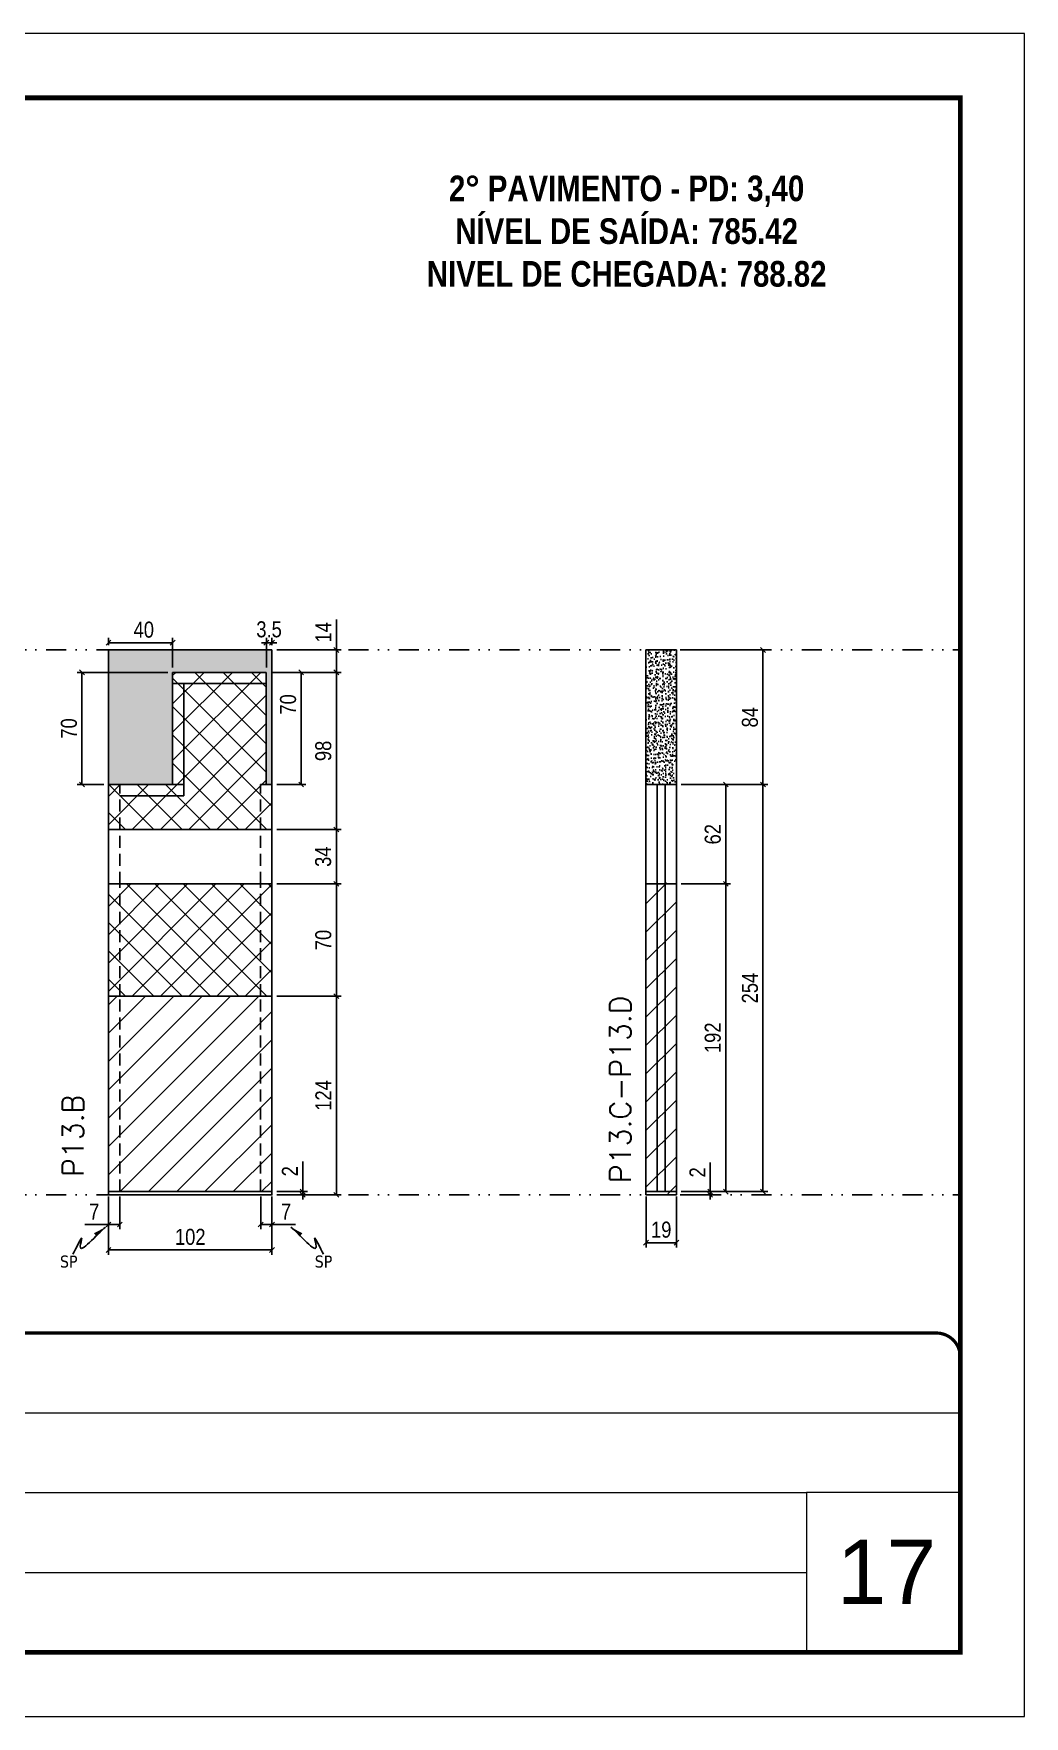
# Model space of a CAD drawing. Extents: x 2201 to 8455, y 252 to 7045.
# Drawn here: x 3068 to 3686, y 1400 to 2450 of the extents above; entities that cross this region are included whole.
import ezdxf

# ---------------------------------------------------------------- set-up
doc = ezdxf.new("R2010")
doc.units = 0
for name, pattern in [('CONTINUO', [0]), ('DASHED', [0.75, 0.5, -0.25]), ('DIVIDE2', [0.625, 0.25, -0.125, 0, -0.125, 0, -0.125]), ('HIDDEN', [0.375, 0.25, -0.125])]:
    doc.linetypes.add(name, pattern=pattern)
for name, color, linetype, lineweight in [('CARIMBO', 255, 'Continuous', 9), ('Folhas', 255, 'Continuous', 9), ('Hachura', 251, 'Continuous', 9), ('SARRAFO DE PRESSAO', 251, 'DASHED', 9), ('Texto Seção', 7, 'Continuous', 15)]:
    doc.layers.add(name, color=color, linetype=linetype, lineweight=lineweight)
for name, color, linetype in [('COTA', 241, 'Continuous'), ('NOMENCLATURA', 7, 'Continuous'), ('Nível', 160, 'Continuous'), ('Painéis', 200, 'Continuous'), ('SARR_2.2x7', 40, 'Continuous'), ('Sarrafo de Pressão', 42, 'HIDDEN'), ('texto', 7, 'Continuous')]:
    doc.layers.add(name, color=color, linetype=linetype)
doc.styles.add('ARIAL', font='arial.ttf')
doc.styles.add('COTA TECNICA', font='techl___.ttf', dxfattribs={"height": 10})
doc.styles.add('COTA TECNICA-50', font='techl___.ttf', dxfattribs={"height": 10})
doc.styles.add('REGUA-120', font='ROMANS.shx', dxfattribs={"height": 15})
doc.styles.add('ROMANC', font='techb___.ttf', dxfattribs={"height": 2.5})
doc.styles.get("Standard").update_dxf_attribs({"font": 'arial.ttf'})
doc.dimstyles.new('COTA PAINEL-50', dxfattribs={"dimtxt": 10, "dimasz": 3, "dimexe": 3, "dimexo": 3, "dimgap": 3, "dimtad": 1, "dimdec": 1, "dimzin": 12, "dimdsep": 46, "dimtxsty": 'COTA TECNICA-50', "dimblk1": 'OBLIQUE', "dimblk2": 'OBLIQUE', "dimsah": 1, "dimcen": 0.9, "dimclrd": 4, "dimclre": 4, "dimclrt": 240, "dimadec": 1, "dimazin": 3, "dimtfac": 1, "dimtdec": 1, "dimtmove": 0, "dimatfit": 3, "dimfxl": 1, "dimtolj": 1, "dimtzin": 12, "dimarcsym": 0})
doc.dimstyles.new('PAINEL', dxfattribs={"dimtxt": 10, "dimasz": 3, "dimexe": 3, "dimexo": 3, "dimgap": 3, "dimtad": 1, "dimdec": 1, "dimzin": 12, "dimdsep": 46, "dimtxsty": 'COTA TECNICA', "dimblk1": 'OBLIQUE', "dimblk2": 'OBLIQUE', "dimsah": 1, "dimcen": 0.9, "dimclrd": 4, "dimclre": 4, "dimclrt": 240, "dimadec": 1, "dimazin": 3, "dimtfac": 1, "dimtdec": 1, "dimtmove": 0, "dimatfit": 3, "dimfxl": 1, "dimtolj": 1, "dimtzin": 12, "dimarcsym": 0})
doc.dimstyles.get("Standard").update_dxf_attribs({"dimtxt": 0.18, "dimasz": 0.18, "dimexe": 0.18, "dimexo": 0.0625, "dimgap": 0.09, "dimtad": 0, "dimtih": 1, "dimtoh": 1, "dimdec": 4, "dimzin": 0, "dimdsep": 46, "dimtxsty": 'Standard', "dimcen": 0.09, "dimadec": 0, "dimazin": 0, "dimtfac": 1, "dimtdec": 4, "dimtofl": 0, "dimtmove": 0, "dimatfit": 3, "dimfxl": 1, "dimtolj": 1, "dimtzin": 0, "dimarcsym": 0})

# ---------------------------------------------------------------- blocks, each defined once
blk = doc.blocks.new('9999999999')
at = {"color": 30, "linetype": 'CONTINUO'}
for p, q in [((98564.6, 34379.6), (99584, 34379.6)), ((98564.6, 34329.8), (99488, 34329.8)), ((99584, 34329.8), (99488, 34329.8)), ((99488, 34329.8), (99488, 34230.2)), ((98564.6, 34280), (99488, 34280))]:
    blk.add_line(p, q, dxfattribs=at)
at = {"color": 30, "linetype": 'CONTINUO', "const_width": 2}
blk.add_lwpolyline([(99584, 34230.2), (99584, 34414.4, 0.414214), (99569, 34429.4), (98229, 34429.4, 0.414214), (98214, 34414.4), (98214, 34245.2, 0.414214), (98229, 34230.2), (99584, 34230.2)], format="xyb", dxfattribs=at)
at = {"layer": 'Folhas'}
blk.add_lwpolyline([(98139, 34190.2), (99624, 34190.2), (99624, 35240.2), (98139, 35240.2)], close=True, dxfattribs=at)
at = {"layer": 'Folhas', "color": 30, "const_width": 3}
blk.add_lwpolyline([(98214, 34230.2), (99584, 34230.2), (99584, 35200.2), (98214, 35200.2)], close=True, dxfattribs=at)
blk = doc.blocks.new('_Oblique')
at = {"color": 0, "linetype": 'ByBlock', "lineweight": -2}
blk.add_line((-0.5, -0.5), (0.5, 0.5), dxfattribs=at)
blk = doc.blocks.new('*D28')
at = {"layer": 'COTA', "color": 4, "lineweight": -2, "transparency": 16777216}
for p, q in [((3114.7, 1724.8), (3114.7, 1688.4)), ((3216.7, 1724.8), (3216.7, 1688.4)), ((3216.7, 1691.4), (3114.7, 1691.4))]:
    blk.add_line(p, q, dxfattribs=at)
at = {"layer": 'Defpoints', "color": 0, "transparency": 16777216}
for p in [(3114.7, 1727.8), (3216.7, 1727.8), (3114.7, 1691.4)]:
    blk.add_point(p, dxfattribs=at)
at = {"layer": 'COTA', "color": 4, "lineweight": -2, "transparency": 16777216, "xscale": 3, "yscale": 3, "zscale": 3, "rotation": 180}
blk.add_blockref('_Oblique', (3114.7, 1691.4), dxfattribs=at)
at = {"layer": 'COTA', "color": 4, "lineweight": -2, "transparency": 16777216, "xscale": 3, "yscale": 3, "zscale": 3}
blk.add_blockref('_Oblique', (3216.7, 1691.4), dxfattribs=at)
at = {"layer": 'COTA', "color": 240, "transparency": 16777216, "insert": (3165.7, 1699.5), "char_height": 10, "attachment_point": 5, "style": 'COTA TECNICA'}
blk.add_mtext('\\A1;102', dxfattribs=at)
blk = doc.blocks.new('*D29')
at = {"layer": 'COTA', "color": 4, "lineweight": -2, "transparency": 16777216}
for p, q in [((3209.7, 1724.8), (3209.7, 1704.3)), ((3216.7, 1722.8), (3216.7, 1704.3)), ((3209.7, 1707.3), (3216.7, 1707.3)), ((3216.7, 1707.3), (3231.4, 1707.3))]:
    blk.add_line(p, q, dxfattribs=at)
at = {"layer": 'Defpoints', "color": 0, "transparency": 16777216}
for p in [(3209.7, 1727.8), (3216.7, 1725.8), (3216.7, 1707.3)]:
    blk.add_point(p, dxfattribs=at)
at = {"layer": 'COTA', "color": 4, "lineweight": -2, "transparency": 16777216, "xscale": 3, "yscale": 3, "zscale": 3, "rotation": 180}
blk.add_blockref('_Oblique', (3209.7, 1707.3), dxfattribs=at)
at = {"layer": 'COTA', "color": 4, "lineweight": -2, "transparency": 16777216, "xscale": 3, "yscale": 3, "zscale": 3}
blk.add_blockref('_Oblique', (3216.7, 1707.3), dxfattribs=at)
at = {"layer": 'COTA', "color": 240, "transparency": 16777216, "insert": (3225.5, 1715.3), "char_height": 10, "attachment_point": 5, "style": 'COTA TECNICA-50'}
blk.add_mtext('\\A1;7', dxfattribs=at)
blk = doc.blocks.new('*D30')
at = {"layer": 'COTA', "color": 4, "lineweight": -2, "transparency": 16777216}
for p, q in [((3114.7, 1722.8), (3114.7, 1704.3)), ((3121.7, 1724.8), (3121.7, 1704.3)), ((3114.7, 1707.3), (3099.9, 1707.3)), ((3121.7, 1707.3), (3114.7, 1707.3))]:
    blk.add_line(p, q, dxfattribs=at)
at = {"layer": 'Defpoints', "color": 0, "transparency": 16777216}
for p in [(3114.7, 1725.8), (3121.7, 1727.8), (3114.7, 1707.3)]:
    blk.add_point(p, dxfattribs=at)
at = {"layer": 'COTA', "color": 4, "lineweight": -2, "transparency": 16777216, "xscale": 3, "yscale": 3, "zscale": 3, "rotation": 180}
blk.add_blockref('_Oblique', (3114.7, 1707.3), dxfattribs=at)
at = {"layer": 'COTA', "color": 4, "lineweight": -2, "transparency": 16777216, "xscale": 3, "yscale": 3, "zscale": 3}
blk.add_blockref('_Oblique', (3121.7, 1707.3), dxfattribs=at)
at = {"layer": 'COTA', "color": 240, "transparency": 16777216, "insert": (3105.8, 1715.3), "char_height": 10, "attachment_point": 5, "style": 'COTA TECNICA-50'}
blk.add_mtext('\\A1;7', dxfattribs=at)
blk = doc.blocks.new('*D31')
at = {"layer": 'COTA', "color": 4, "linetype": 'ByBlock', "lineweight": -2, "transparency": 16777216}
for p, q in [((3219.7, 1849.8), (3259.9, 1849.8)), ((3256.9, 1725.8), (3256.9, 1849.8)), ((3219.7, 1725.8), (3259.9, 1725.8))]:
    blk.add_line(p, q, dxfattribs=at)
at = {"layer": 'Defpoints', "color": 0, "linetype": 'ByBlock', "transparency": 16777216}
for p in [(3216.7, 1849.8), (3256.9, 1849.8), (3216.7, 1725.8)]:
    blk.add_point(p, dxfattribs=at)
at = {"layer": 'COTA', "color": 4, "linetype": 'ByBlock', "lineweight": -2, "transparency": 16777216, "xscale": 3, "yscale": 3, "zscale": 3}
for p, rotation in [((3256.9, 1849.8), 90), ((3256.9, 1725.8), 270)]:
    blk.add_blockref('_Oblique', p, dxfattribs=dict(at, rotation=rotation))
at = {"layer": 'COTA', "color": 240, "linetype": 'ByBlock', "transparency": 16777216, "insert": (3248.8, 1787.8), "char_height": 10, "attachment_point": 5, "rotation": 90, "style": 'COTA TECNICA'}
blk.add_mtext('\\A1;124', dxfattribs=at)
blk = doc.blocks.new('*D32')
at = {"layer": 'COTA', "color": 4, "lineweight": -2, "transparency": 16777216}
for p, q in [((3235.9, 1727.8), (3235.9, 1746.6)), ((3219.7, 1727.8), (3238.9, 1727.8)), ((3219.7, 1725.8), (3238.9, 1725.8)), ((3235.9, 1725.8), (3235.9, 1727.8)), ((3235.9, 1725.8), (3235.9, 1722.8))]:
    blk.add_line(p, q, dxfattribs=at)
at = {"layer": 'Defpoints', "color": 0, "transparency": 16777216}
for p in [(3216.7, 1727.8), (3216.7, 1725.8), (3235.9, 1725.8)]:
    blk.add_point(p, dxfattribs=at)
at = {"layer": 'COTA', "color": 4, "lineweight": -2, "transparency": 16777216, "xscale": 3, "yscale": 3, "zscale": 3}
for p, rotation in [((3235.9, 1727.8), 270), ((3235.9, 1725.8), 90)]:
    blk.add_blockref('_Oblique', p, dxfattribs=dict(at, rotation=rotation))
at = {"layer": 'COTA', "color": 240, "transparency": 16777216, "insert": (3227.9, 1740.5), "char_height": 10, "attachment_point": 5, "rotation": 90, "style": 'COTA TECNICA-50'}
blk.add_mtext('\\A1;2', dxfattribs=at)
blk = doc.blocks.new('*D33')
at = {"layer": 'COTA', "color": 4, "linetype": 'ByBlock', "lineweight": -2, "transparency": 16777216}
for p, q in [((3219.7, 1849.8), (3259.9, 1849.8)), ((3256.9, 1725.8), (3256.9, 1849.8)), ((3219.7, 1725.8), (3259.9, 1725.8))]:
    blk.add_line(p, q, dxfattribs=at)
at = {"layer": 'Defpoints', "color": 0, "linetype": 'ByBlock', "transparency": 16777216}
for p in [(3216.7, 1849.8), (3256.9, 1849.8), (3216.7, 1725.8)]:
    blk.add_point(p, dxfattribs=at)
at = {"layer": 'COTA', "color": 4, "linetype": 'ByBlock', "lineweight": -2, "transparency": 16777216, "xscale": 3, "yscale": 3, "zscale": 3}
for p, rotation in [((3256.9, 1849.8), 90), ((3256.9, 1725.8), 270)]:
    blk.add_blockref('_Oblique', p, dxfattribs=dict(at, rotation=rotation))
at = {"layer": 'COTA', "color": 240, "linetype": 'ByBlock', "transparency": 16777216, "insert": (3248.8, 1787.8), "char_height": 10, "attachment_point": 5, "rotation": 90, "style": 'COTA TECNICA'}
blk.add_mtext('\\A1;124', dxfattribs=at)
blk = doc.blocks.new('*D563')
at = {"layer": 'COTA', "color": 4, "lineweight": -2, "transparency": 16777216}
for p, q in [((3216.2, 2051.8), (3237.9, 2051.8)), ((3234.9, 1981.8), (3234.9, 2051.8)), ((3219.7, 1981.8), (3237.9, 1981.8))]:
    blk.add_line(p, q, dxfattribs=at)
at = {"layer": 'Defpoints', "color": 0, "transparency": 16777216}
for p in [(3213.2, 2051.8), (3234.9, 2051.8), (3216.7, 1981.8)]:
    blk.add_point(p, dxfattribs=at)
at = {"layer": 'COTA', "color": 4, "lineweight": -2, "transparency": 16777216, "xscale": 3, "yscale": 3, "zscale": 3}
for p, rotation in [((3234.9, 2051.8), 90), ((3234.9, 1981.8), 270)]:
    blk.add_blockref('_Oblique', p, dxfattribs=dict(at, rotation=rotation))
at = {"layer": 'COTA', "color": 240, "transparency": 16777216, "insert": (3226.8, 2031.8), "char_height": 10, "attachment_point": 5, "rotation": 90, "style": 'COTA TECNICA'}
blk.add_mtext('\\A1;70', dxfattribs=at)
blk = doc.blocks.new('*D564')
at = {"layer": 'COTA', "color": 4, "lineweight": -2, "transparency": 16777216}
for p, q in [((3213.2, 2070.3), (3210.2, 2070.3)), ((3213.2, 2054.8), (3213.2, 2073.3)), ((3216.7, 2070.3), (3213.2, 2070.3)), ((3216.7, 2068.8), (3216.7, 2073.3)), ((3216.7, 2070.3), (3219.7, 2070.3))]:
    blk.add_line(p, q, dxfattribs=at)
at = {"layer": 'Defpoints', "color": 0, "transparency": 16777216}
for p in [(3213.2, 2070.3), (3216.7, 2065.8), (3213.2, 2051.8)]:
    blk.add_point(p, dxfattribs=at)
at = {"layer": 'COTA', "color": 4, "lineweight": -2, "transparency": 16777216, "xscale": 3, "yscale": 3, "zscale": 3}
blk.add_blockref('_Oblique', (3213.2, 2070.3), dxfattribs=at)
at = {"layer": 'COTA', "color": 4, "lineweight": -2, "transparency": 16777216, "xscale": 3, "yscale": 3, "zscale": 3, "rotation": 180}
blk.add_blockref('_Oblique', (3216.7, 2070.3), dxfattribs=at)
at = {"layer": 'COTA', "color": 240, "transparency": 16777216, "insert": (3214.9, 2078.6), "char_height": 10, "attachment_point": 5, "style": 'COTA TECNICA'}
blk.add_mtext('\\A1;3.5', dxfattribs=at)
blk = doc.blocks.new('*D565')
at = {"layer": 'COTA', "color": 4, "lineweight": -2, "transparency": 16777216}
for p, q in [((3219.7, 1919.8), (3259.9, 1919.8)), ((3256.9, 1849.8), (3256.9, 1919.8)), ((3219.7, 1849.8), (3259.9, 1849.8))]:
    blk.add_line(p, q, dxfattribs=at)
at = {"layer": 'Defpoints', "color": 0, "transparency": 16777216}
for p in [(3216.7, 1919.8), (3256.9, 1919.8), (3216.7, 1849.8)]:
    blk.add_point(p, dxfattribs=at)
at = {"layer": 'COTA', "color": 4, "lineweight": -2, "transparency": 16777216, "xscale": 3, "yscale": 3, "zscale": 3}
for p, rotation in [((3256.9, 1919.8), 90), ((3256.9, 1849.8), 270)]:
    blk.add_blockref('_Oblique', p, dxfattribs=dict(at, rotation=rotation))
at = {"layer": 'COTA', "color": 240, "transparency": 16777216, "insert": (3248.8, 1884.8), "char_height": 10, "attachment_point": 5, "rotation": 90, "style": 'COTA TECNICA'}
blk.add_mtext('\\A1;70', dxfattribs=at)
blk = doc.blocks.new('*D566')
at = {"layer": 'COTA', "color": 4, "lineweight": -2, "transparency": 16777216}
for p, q in [((3114.7, 2068.8), (3114.7, 2073.3)), ((3154.7, 2070.3), (3114.7, 2070.3)), ((3154.7, 2054.8), (3154.7, 2073.3))]:
    blk.add_line(p, q, dxfattribs=at)
at = {"layer": 'Defpoints', "color": 0, "transparency": 16777216}
for p in [(3114.7, 2070.3), (3114.7, 2065.8), (3154.7, 2051.8)]:
    blk.add_point(p, dxfattribs=at)
at = {"layer": 'COTA', "color": 4, "lineweight": -2, "transparency": 16777216, "xscale": 3, "yscale": 3, "zscale": 3, "rotation": 180}
blk.add_blockref('_Oblique', (3114.7, 2070.3), dxfattribs=at)
at = {"layer": 'COTA', "color": 4, "lineweight": -2, "transparency": 16777216, "xscale": 3, "yscale": 3, "zscale": 3}
blk.add_blockref('_Oblique', (3154.7, 2070.3), dxfattribs=at)
at = {"layer": 'COTA', "color": 240, "transparency": 16777216, "insert": (3136.7, 2078.4), "char_height": 10, "attachment_point": 5, "style": 'COTA TECNICA'}
blk.add_mtext('\\A1;40', dxfattribs=at)
blk = doc.blocks.new('*D567')
at = {"layer": 'COTA', "color": 4, "lineweight": -2, "transparency": 16777216}
for p, q in [((3151.7, 2051.8), (3095.1, 2051.8)), ((3098.1, 1981.8), (3098.1, 2051.8)), ((3111.7, 1981.8), (3095.1, 1981.8))]:
    blk.add_line(p, q, dxfattribs=at)
at = {"layer": 'Defpoints', "color": 0, "transparency": 16777216}
for p in [(3098.1, 2051.8), (3154.7, 2051.8), (3114.7, 1981.8)]:
    blk.add_point(p, dxfattribs=at)
at = {"layer": 'COTA', "color": 4, "lineweight": -2, "transparency": 16777216, "xscale": 3, "yscale": 3, "zscale": 3}
for p, rotation in [((3098.1, 2051.8), 90), ((3098.1, 1981.8), 270)]:
    blk.add_blockref('_Oblique', p, dxfattribs=dict(at, rotation=rotation))
at = {"layer": 'COTA', "color": 240, "transparency": 16777216, "insert": (3090, 2016.8), "char_height": 10, "attachment_point": 5, "rotation": 90, "style": 'COTA TECNICA'}
blk.add_mtext('\\A1;70', dxfattribs=at)
blk = doc.blocks.new('*D568')
at = {"layer": 'COTA', "color": 4, "lineweight": -2, "transparency": 16777216}
for p, q in [((3216.2, 2051.8), (3259.9, 2051.8)), ((3256.9, 1953.8), (3256.9, 2051.8)), ((3219.7, 1953.8), (3259.9, 1953.8))]:
    blk.add_line(p, q, dxfattribs=at)
at = {"layer": 'Defpoints', "color": 0, "transparency": 16777216}
for p in [(3213.2, 2051.8), (3256.9, 2051.8), (3216.7, 1953.8)]:
    blk.add_point(p, dxfattribs=at)
at = {"layer": 'COTA', "color": 4, "lineweight": -2, "transparency": 16777216, "xscale": 3, "yscale": 3, "zscale": 3}
for p, rotation in [((3256.9, 2051.8), 90), ((3256.9, 1953.8), 270)]:
    blk.add_blockref('_Oblique', p, dxfattribs=dict(at, rotation=rotation))
at = {"layer": 'COTA', "color": 240, "transparency": 16777216, "insert": (3248.8, 2002.8), "char_height": 10, "attachment_point": 5, "rotation": 90, "style": 'COTA TECNICA'}
blk.add_mtext('\\A1;98', dxfattribs=at)
blk = doc.blocks.new('*D569')
at = {"layer": 'COTA', "color": 4, "lineweight": -2, "transparency": 16777216}
for p, q in [((3256.9, 2065.8), (3256.9, 2084.9)), ((3219.7, 2065.8), (3259.9, 2065.8)), ((3256.9, 2051.8), (3256.9, 2065.8)), ((3216.2, 2051.8), (3259.9, 2051.8))]:
    blk.add_line(p, q, dxfattribs=at)
at = {"layer": 'Defpoints', "color": 0, "transparency": 16777216}
for p in [(3216.7, 2065.8), (3256.9, 2065.8), (3213.2, 2051.8)]:
    blk.add_point(p, dxfattribs=at)
at = {"layer": 'COTA', "color": 4, "lineweight": -2, "transparency": 16777216, "xscale": 3, "yscale": 3, "zscale": 3}
for p, rotation in [((3256.9, 2065.8), 90), ((3256.9, 2051.8), 270)]:
    blk.add_blockref('_Oblique', p, dxfattribs=dict(at, rotation=rotation))
at = {"layer": 'COTA', "color": 240, "transparency": 16777216, "insert": (3248.8, 2076.8), "char_height": 10, "attachment_point": 5, "rotation": 90, "style": 'COTA TECNICA'}
blk.add_mtext('\\A1;14', dxfattribs=at)
blk = doc.blocks.new('*D570')
at = {"layer": 'COTA', "color": 4, "lineweight": -2, "transparency": 16777216}
for p, q in [((3219.7, 1953.8), (3259.9, 1953.8)), ((3256.9, 1953.8), (3256.9, 1919.8)), ((3219.7, 1919.8), (3259.9, 1919.8))]:
    blk.add_line(p, q, dxfattribs=at)
at = {"layer": 'Defpoints', "color": 0, "transparency": 16777216}
for p in [(3216.7, 1953.8), (3216.7, 1919.8), (3256.9, 1919.8)]:
    blk.add_point(p, dxfattribs=at)
at = {"layer": 'COTA', "color": 4, "lineweight": -2, "transparency": 16777216, "xscale": 3, "yscale": 3, "zscale": 3}
for p, rotation in [((3256.9, 1953.8), 90), ((3256.9, 1919.8), 270)]:
    blk.add_blockref('_Oblique', p, dxfattribs=dict(at, rotation=rotation))
at = {"layer": 'COTA', "color": 240, "transparency": 16777216, "insert": (3248.7, 1936.8), "char_height": 10, "attachment_point": 5, "rotation": 90, "style": 'COTA TECNICA'}
blk.add_mtext('\\A1;34', dxfattribs=at)
blk = doc.blocks.new('*D34')
at = {"layer": 'COTA', "color": 4, "lineweight": -2, "transparency": 16777216}
for p, q in [((3450.2, 1724.8), (3450.2, 1692.9)), ((3469.2, 1724.8), (3469.2, 1692.9)), ((3450.2, 1695.9), (3469.2, 1695.9))]:
    blk.add_line(p, q, dxfattribs=at)
at = {"layer": 'Defpoints', "color": 0, "transparency": 16777216}
for p in [(3450.2, 1727.8), (3469.2, 1727.8), (3469.2, 1695.9)]:
    blk.add_point(p, dxfattribs=at)
at = {"layer": 'COTA', "color": 4, "lineweight": -2, "transparency": 16777216, "xscale": 3, "yscale": 3, "zscale": 3, "rotation": 180}
blk.add_blockref('_Oblique', (3450.2, 1695.9), dxfattribs=at)
at = {"layer": 'COTA', "color": 4, "lineweight": -2, "transparency": 16777216, "xscale": 3, "yscale": 3, "zscale": 3}
blk.add_blockref('_Oblique', (3469.2, 1695.9), dxfattribs=at)
at = {"layer": 'COTA', "color": 240, "transparency": 16777216, "insert": (3459.7, 1704), "char_height": 10, "attachment_point": 5, "style": 'COTA TECNICA'}
blk.add_mtext('\\A1;19', dxfattribs=at)
blk = doc.blocks.new('*D35')
at = {"layer": 'COTA', "color": 4, "lineweight": -2, "transparency": 16777216}
for p, q in [((3490.3, 1727.8), (3490.3, 1745.9)), ((3472.2, 1727.8), (3493.3, 1727.8)), ((3472.2, 1725.8), (3493.3, 1725.8)), ((3490.3, 1725.8), (3490.3, 1727.8)), ((3490.3, 1725.8), (3490.3, 1722.8))]:
    blk.add_line(p, q, dxfattribs=at)
at = {"layer": 'Defpoints', "color": 0, "transparency": 16777216}
for p in [(3469.2, 1727.8), (3469.2, 1725.8), (3490.3, 1727.8)]:
    blk.add_point(p, dxfattribs=at)
at = {"layer": 'COTA', "color": 4, "lineweight": -2, "transparency": 16777216, "xscale": 3, "yscale": 3, "zscale": 3}
for p, rotation in [((3490.3, 1727.8), 270), ((3490.3, 1725.8), 90)]:
    blk.add_blockref('_Oblique', p, dxfattribs=dict(at, rotation=rotation))
at = {"layer": 'COTA', "color": 240, "transparency": 16777216, "insert": (3482.3, 1739.8), "char_height": 10, "attachment_point": 5, "rotation": 90, "style": 'COTA TECNICA-50'}
blk.add_mtext('\\A1;2', dxfattribs=at)
blk = doc.blocks.new('*D571')
at = {"layer": 'COTA', "color": 4, "linetype": 'ByBlock', "lineweight": -2, "transparency": 16777216}
for p, q in [((3472.2, 2065.8), (3526.2, 2065.8)), ((3523.2, 2065.8), (3523.2, 1981.8)), ((3472.2, 1981.8), (3526.2, 1981.8))]:
    blk.add_line(p, q, dxfattribs=at)
at = {"layer": 'Defpoints', "color": 0, "linetype": 'ByBlock', "transparency": 16777216}
for p in [(3469.2, 2065.8), (3469.2, 1981.8), (3523.2, 1981.8)]:
    blk.add_point(p, dxfattribs=at)
at = {"layer": 'COTA', "color": 4, "linetype": 'ByBlock', "lineweight": -2, "transparency": 16777216, "xscale": 3, "yscale": 3, "zscale": 3}
for p, rotation in [((3523.2, 2065.8), 90), ((3523.2, 1981.8), 270)]:
    blk.add_blockref('_Oblique', p, dxfattribs=dict(at, rotation=rotation))
at = {"layer": 'COTA', "color": 240, "linetype": 'ByBlock', "transparency": 16777216, "insert": (3515.1, 2023.8), "char_height": 10, "attachment_point": 5, "rotation": 90, "style": 'COTA TECNICA'}
blk.add_mtext('\\A1;84', dxfattribs=at)
blk = doc.blocks.new('*D36')
at = {"layer": 'COTA', "color": 4, "lineweight": -2, "transparency": 16777216}
for p, q in [((3472.2, 1919.8), (3503, 1919.8)), ((3500, 1727.8), (3500, 1919.8)), ((3472.2, 1727.8), (3503, 1727.8))]:
    blk.add_line(p, q, dxfattribs=at)
at = {"layer": 'Defpoints', "color": 0, "transparency": 16777216}
for p in [(3469.2, 1919.8), (3500, 1919.8), (3469.2, 1727.8)]:
    blk.add_point(p, dxfattribs=at)
at = {"layer": 'COTA', "color": 4, "lineweight": -2, "transparency": 16777216, "xscale": 3, "yscale": 3, "zscale": 3}
for p, rotation in [((3500, 1919.8), 90), ((3500, 1727.8), 270)]:
    blk.add_blockref('_Oblique', p, dxfattribs=dict(at, rotation=rotation))
at = {"layer": 'COTA', "color": 240, "transparency": 16777216, "insert": (3491.9, 1823.8), "char_height": 10, "attachment_point": 5, "rotation": 90, "style": 'COTA TECNICA'}
blk.add_mtext('\\A1;192', dxfattribs=at)
blk = doc.blocks.new('*D37')
at = {"layer": 'COTA', "color": 4, "lineweight": -2, "transparency": 16777216}
for p, q in [((3472.2, 1981.8), (3526.2, 1981.8)), ((3523.2, 1727.8), (3523.2, 1981.8)), ((3472.2, 1727.8), (3526.2, 1727.8))]:
    blk.add_line(p, q, dxfattribs=at)
at = {"layer": 'Defpoints', "color": 0, "transparency": 16777216}
for p in [(3469.2, 1981.8), (3523.2, 1981.8), (3469.2, 1727.8)]:
    blk.add_point(p, dxfattribs=at)
at = {"layer": 'COTA', "color": 4, "lineweight": -2, "transparency": 16777216, "xscale": 3, "yscale": 3, "zscale": 3}
for p, rotation in [((3523.2, 1981.8), 90), ((3523.2, 1727.8), 270)]:
    blk.add_blockref('_Oblique', p, dxfattribs=dict(at, rotation=rotation))
at = {"layer": 'COTA', "color": 240, "transparency": 16777216, "insert": (3515.1, 1854.8), "char_height": 10, "attachment_point": 5, "rotation": 90, "style": 'COTA TECNICA'}
blk.add_mtext('\\A1;254', dxfattribs=at)
blk = doc.blocks.new('*D572')
at = {"layer": 'COTA', "color": 4, "lineweight": -2, "transparency": 16777216}
for p, q in [((3472.2, 1981.8), (3503, 1981.8)), ((3500, 1919.8), (3500, 1981.8)), ((3472.2, 1919.8), (3503, 1919.8))]:
    blk.add_line(p, q, dxfattribs=at)
at = {"layer": 'Defpoints', "color": 0, "transparency": 16777216}
for p in [(3469.2, 1981.8), (3500, 1981.8), (3469.2, 1919.8)]:
    blk.add_point(p, dxfattribs=at)
at = {"layer": 'COTA', "color": 4, "lineweight": -2, "transparency": 16777216, "xscale": 3, "yscale": 3, "zscale": 3}
for p, rotation in [((3500, 1981.8), 90), ((3500, 1919.8), 270)]:
    blk.add_blockref('_Oblique', p, dxfattribs=dict(at, rotation=rotation))
at = {"layer": 'COTA', "color": 240, "transparency": 16777216, "insert": (3491.9, 1950.8), "char_height": 10, "attachment_point": 5, "rotation": 90, "style": 'COTA TECNICA'}
blk.add_mtext('\\A1;62', dxfattribs=at)

msp = doc.modelspace()

# ---------------------------------------------------------------- hatches: boundary and pattern name
at = {"layer": 'COTA', "linetype": 'ByBlock'}
h = msp.add_hatch(dxfattribs=at)
h.set_pattern_fill('AR-CONC', color=256, scale=0.03)
h.set_pattern_definition([(50, (-172377.149, -105473.8634), (5.46554007, -0.47817257), [0.5715, -6.2865]), (355, (-172377.149, -105473.8634), (-1.05730264, 5.73170536), [0.4572, -5.02921753]), (100.4514447, (-172376.6936, -105473.903), (4.40823741, 5.25353256), [0.48570026, -5.34270734]), (46.1842, (-172377.149, -105472.3394), (8.13237123, -1.26126984), [0.85725, -9.42975]), (96.6355576, (-172376.471, -105472.4445), (7.12212402, 7.42278374), [0.7285507, -8.01406824]), (351.184151, (-172377.149, -105472.339), (7.12212402, 7.42278374), [0.685799, -7.54379196]), (21, (-172376.387, -105472.7204), (4.54843174, -3.06795595), [0.5715, -6.2865]), (326, (-172376.387, -105472.7204), (1.85406085, 5.52563898), [0.4572, -5.0292]), (71.451445, (-172376.008, -105472.976), (6.40249258, 2.45768307), [0.48570026, -5.34269813]), (37.5, (-172377.149, -105473.8634), (0.092658098, 2.536651166), [0, -4.96824, 0, -5.1054, 0, -5.04825]), (7.5, (-172377.149, -105473.8634), (2.004589875, 3.005417245), [0, -2.91084, 0, -4.85394, 0, -1.92405]), (327.5, (-172378.8483, -105473.8634), (4.067717855, -0.17186232), [0, -1.905, 0, -5.9436, 0, -7.8867]), (317.5, (-172379.6103, -105473.8634), (4.44387544, 0.76279473), [0, -2.4765, 0, -3.94716, 0, -5.6007])])
h.paths.add_polyline_path([(3213.16, 2051.78), (3213.16, 1981.78), (3216.66, 1981.78), (3216.66, 2065.78), (3114.66, 2065.78), (3114.66, 1981.78), (3154.66, 1981.78), (3154.66, 2051.78)])
h = msp.add_hatch(dxfattribs=at)
h.set_pattern_fill('AR-CONC', color=256, scale=0.03)
h.set_pattern_definition([(50, (-167555.586, -102018.138), (5.46554007, -0.47817257), [0.5715, -6.2865]), (355, (-167555.586, -102018.138), (-1.05730264, 5.73170536), [0.4572, -5.02921753]), (100.4514447, (-167555.1306, -102018.178), (4.40823741, 5.25353256), [0.48570026, -5.34270734]), (46.1842, (-167555.586, -102016.614), (8.13237123, -1.26126984), [0.85725, -9.42975]), (96.6355576, (-167554.908, -102016.719), (7.12212402, 7.42278374), [0.7285507, -8.01406824]), (351.184151, (-167555.586, -102016.614), (7.12212402, 7.42278374), [0.685799, -7.54379196]), (21, (-167554.824, -102016.995), (4.54843174, -3.06795595), [0.5715, -6.2865]), (326, (-167554.824, -102016.995), (1.85406085, 5.52563898), [0.4572, -5.0292]), (71.451445, (-167554.445, -102017.251), (6.40249258, 2.45768307), [0.48570026, -5.34269813]), (37.5, (-167555.586, -102018.138), (0.092658098, 2.536651166), [0, -4.96824, 0, -5.1054, 0, -5.04825]), (7.5, (-167555.586, -102018.138), (2.004589875, 3.005417245), [0, -2.91084, 0, -4.85394, 0, -1.92405]), (327.5, (-167557.2853, -102018.138), (4.067717855, -0.17186232), [0, -1.905, 0, -5.9436, 0, -7.8867]), (317.5, (-167558.0473, -102018.138), (4.44387544, 0.76279473), [0, -2.4765, 0, -3.94716, 0, -5.6007])])
h.paths.add_polyline_path([(3469.15, 1981.78), (3469.15, 2065.78), (3450.15, 2065.78), (3450.15, 1981.78)])
at = {"layer": 'Hachura', "linetype": 'ByBlock'}
h = msp.add_hatch(dxfattribs=at)
h.set_pattern_fill('ANSI37', color=256, scale=100)
h.set_pattern_definition([(45, (-114031.468, -33041.242), (-8.8388348, 8.8388348), []), (135, (-114031.468, -33041.242), (-8.8388348, -8.8388348), [])])
h.paths.add_polyline_path([(3216.66, 1981.78), (3213.16, 1981.78), (3213.16, 2051.78), (3154.66, 2051.78), (3154.66, 1981.78), (3114.66, 1981.78), (3114.66, 1953.78), (3186.76, 1953.78), (3216.66, 1953.79)])
h = msp.add_hatch(dxfattribs=at)
h.set_pattern_fill('ANSI37', color=256, scale=100)
h.set_pattern_definition([(45, (-114031.468, -33145.242), (-8.8388348, 8.8388348), []), (135, (-114031.468, -33145.242), (-8.8388348, -8.8388348), [])])
h.paths.add_polyline_path([(3216.66, 1849.79), (3216.66, 1919.78), (3114.66, 1919.78), (3114.66, 1849.78), (3186.76, 1849.78)])
h = msp.add_hatch(dxfattribs=at)
h.set_pattern_fill('ANSI31', color=256, scale=100)
h.set_pattern_definition([(45, (-113699.973, -33377.524), (-8.8388348, 8.8388348), [])])
h.paths.add_polyline_path([(3469.15, 1726.79), (3469.15, 1920.76), (3450.15, 1919.75), (3450.15, 1725.78)])
h = msp.add_hatch(dxfattribs=at)
h.set_pattern_fill('ANSI31', color=256, scale=100)
h.set_pattern_definition([(45, (-114035.467, -33387.5), (-8.8388348, 8.8388348), [])])
h.paths.add_polyline_path([(3216.66, 1727.78), (3216.66, 1849.78), (3114.66, 1849.78), (3114.66, 1727.78)])

# ---------------------------------------------------------------- linework, layer by layer
at = {"layer": 'COTA', "linetype": 'ByBlock'}
for p, q in [((3114.66, 1981.78), (3114.66, 2065.78)), ((3114.66, 2065.78), (3216.66, 2065.78)), ((3216.66, 2065.78), (3216.66, 2065.78)), ((3216.66, 1981.78), (3216.66, 2065.78))]:
    msp.add_line(p, q, dxfattribs=at)
msp.add_lwpolyline([(3450.15, 1981.75), (3469.15, 1981.75), (3469.15, 2065.78), (3450.15, 2065.78)], close=True, dxfattribs=at)
at = {"layer": 'Nível', "color": 4, "linetype": 'DIVIDE2', "ltscale": 50}
for p, q in [((2666.84, 2065.78), (3646.37, 2065.78)), ((2666.84, 1725.78), (3646.37, 1725.78))]:
    msp.add_line(p, q, dxfattribs=at)
at = {"layer": 'Painéis'}
for p, q in [((3213.16, 2051.78), (3154.66, 2051.78)), ((3154.66, 2051.78), (3154.66, 1981.78)), ((3213.16, 1981.78), (3213.16, 2051.78)), ((3114.66, 1981.78), (3154.66, 1981.78)), ((3114.66, 1981.78), (3114.66, 1953.78)), ((3216.66, 1981.78), (3213.16, 1981.78)), ((3216.66, 1953.78), (3216.66, 1981.78)), ((3450.15, 1981.78), (3469.15, 1981.78)), ((3450.15, 1981.75), (3450.15, 1919.78)), ((3450.15, 1981.75), (3469.15, 1981.75)), ((3469.15, 1981.75), (3450.15, 1981.75)), ((3469.15, 1981.75), (3469.15, 1919.78)), ((3114.66, 1953.78), (3216.66, 1953.78)), ((3114.66, 1919.78), (3114.66, 1953.78)), ((3216.66, 1953.78), (3216.66, 1913.78)), ((3114.66, 1919.78), (3216.66, 1919.78)), ((3114.66, 1913.78), (3114.66, 1919.78)), ((3114.66, 1849.78), (3114.66, 1913.78)), ((3216.66, 1913.78), (3216.66, 1849.78)), ((3450.15, 1919.78), (3450.15, 1727.78)), ((3469.15, 1919.78), (3450.15, 1919.78)), ((3469.15, 1919.78), (3469.15, 1727.78)), ((3114.66, 1849.78), (3216.66, 1849.78)), ((3114.66, 1727.78), (3114.66, 1849.78)), ((3216.66, 1849.78), (3114.66, 1849.78)), ((3216.66, 1849.78), (3216.66, 1727.78)), ((3216.66, 1727.78), (3114.66, 1727.78)), ((3450.15, 1727.78), (3469.15, 1727.78)), ((3450.15, 1727.78), (3469.15, 1727.78)), ((3450.15, 1725.78), (3450.15, 1727.78)), ((3469.15, 1725.78), (3450.15, 1725.78)), ((3469.15, 1727.78), (3469.15, 1725.78))]:
    msp.add_line(p, q, dxfattribs=at)
msp.add_lwpolyline([(3114.66, 1725.78), (3216.66, 1725.78), (3216.66, 1727.78), (3114.66, 1727.78)], close=True, dxfattribs=at)
at = {"layer": 'SARR_2.2x7'}
for p, q in [((3154.66, 2044.78), (3213.16, 2044.78)), ((3161.66, 2044.78), (3161.66, 1974.78)), ((3121.66, 1974.78), (3161.66, 1974.78)), ((3154.66, 1981.78), (3161.66, 1981.78))]:
    msp.add_line(p, q, dxfattribs=at)
for points in [[(3457.15, 1981.78), (3457.15, 1919.78)], [(3462.15, 1981.78), (3462.15, 1919.78)], [(3457.15, 1919.78), (3457.15, 1727.78)], [(3462.15, 1919.78), (3462.15, 1727.78)]]:
    msp.add_lwpolyline(points, dxfattribs=at)
at = {"layer": 'Sarrafo de Pressão', "ltscale": 30}
for p, q in [((3118.16, 1981.78), (3121.66, 1981.78)), ((3121.66, 1953.78), (3121.66, 1981.78)), ((3209.66, 1981.78), (3216.66, 1981.78)), ((3209.66, 1953.78), (3209.66, 1981.78)), ((3121.66, 1919.78), (3121.66, 1953.78)), ((3209.66, 1919.78), (3209.66, 1953.78)), ((3114.66, 1919.78), (3121.66, 1919.78)), ((3121.66, 1849.78), (3121.66, 1919.78)), ((3209.66, 1849.78), (3209.66, 1919.78)), ((3121.66, 1727.78), (3121.66, 1849.78)), ((3209.66, 1727.78), (3209.66, 1849.78))]:
    msp.add_line(p, q, dxfattribs=at)

# ---------------------------------------------------------------- block references
at = {"layer": 'SARRAFO DE PRESSAO', "color": 6, "linetype": 'ByBlock'}
msp.add_blockref('9999999999', (-95937.61, -32789.84), dxfattribs=at)

# ---------------------------------------------------------------- texts
at = {"layer": 'CARIMBO', "style": 'ARIAL'}
msp.add_text('17', height=40, dxfattribs=at).set_placement((3569.23, 1470.51))
at = {"layer": 'NOMENCLATURA', "color": 2, "insert": (3438.11, 2388.5), "char_height": 16, "attachment_point": 2, "style": 'ROMANC'}
msp.add_mtext_dynamic_manual_height_columns('\\P2° PAVIMENTO - PD: 3,40\\PNÍVEL DE SAÍDA: 785.42\\PNIVEL DE CHEGADA: 788.82', width=328.3607, gutter_width=1, heights=[0], dxfattribs=at)
at = {"layer": 'texto', "color": 0, "char_height": 7.5, "attachment_point": 5}
for insert in [(3089.88, 1684.1), (3248.91, 1684.1)]:
    msp.add_mtext('{\\fTahoma|b0|i0|c0|p34;\\C4;SP}', dxfattribs=dict(at, insert=insert))
at = {"layer": 'Texto Seção', "char_height": 13, "width": 285.3299, "attachment_point": 7, "rotation": 90, "style": 'REGUA-120'}
for s, insert in [('\\pxt4;P13.C-P13.D', (3440.7, 1733.19)), ('P13.B', (3099.04, 1737.03))]:
    msp.add_mtext(s, dxfattribs=dict(at, insert=insert))

# ---------------------------------------------------------------- dimensions: what is measured, and where the dimension line sits
at = {"layer": 'COTA'}
for base, p1, p2, angle, dimstyle, picture, middle in [((3114.66, 2070.34), (3154.66, 2051.78), (3114.66, 2065.78), 180, 'PAINEL', '*D566', (3136.66, 2070.34)), ((3213.16, 2070.34), (3216.66, 2065.78), (3213.16, 2051.78), 180, 'PAINEL', '*D564', (3214.91, 2070.34)), ((3234.93, 2051.78), (3216.66, 1981.78), (3213.16, 2051.78), 90, 'PAINEL', '*D563', (3234.93, 2031.78)), ((3235.92, 1725.78), (3216.66, 1727.78), (3216.66, 1725.78), 90, 'COTA PAINEL-50', '*D32', (3235.92, 1740.52)), ((3490.35, 1727.78), (3469.15, 1725.78), (3469.15, 1727.78), 90, 'COTA PAINEL-50', '*D35', (3490.35, 1739.83))]:
    dim = msp.add_linear_dim(base=base, p1=p1, p2=p2, angle=angle, dimstyle=dimstyle, dxfattribs=at)
    dim.commit()
    dim.dimension.update_dxf_attribs({"geometry": picture, "text_midpoint": middle, "dimtype": 160})
for base, p1, p2, angle, dimstyle, picture, middle in [((3256.88, 2065.78), (3213.16, 2051.78), (3216.66, 2065.78), 90, 'PAINEL', '*D569', (3248.8, 2076.83)), ((3098.13, 2051.78), (3114.66, 1981.78), (3154.66, 2051.78), 90, 'PAINEL', '*D567', (3090.03, 2016.78)), ((3256.88, 2051.78), (3216.66, 1953.78), (3213.16, 2051.78), 90, 'PAINEL', '*D568', (3248.77, 2002.78)), ((3523.24, 1981.78), (3469.15, 1727.78), (3469.15, 1981.78), 90, 'PAINEL', '*D37', (3515.13, 1854.78)), ((3256.88, 1919.78), (3216.66, 1953.78), (3216.66, 1919.78), 90, 'PAINEL', '*D570', (3248.66, 1936.78)), ((3256.88, 1919.78), (3216.66, 1849.78), (3216.66, 1919.78), 90, 'PAINEL', '*D565', (3248.77, 1884.78)), ((3500.03, 1919.78), (3469.15, 1727.78), (3469.15, 1919.78), 90, 'PAINEL', '*D36', (3491.95, 1823.78)), ((3114.66, 1707.26), (3121.66, 1727.78), (3114.66, 1725.78), 180, 'COTA PAINEL-50', '*D30', (3105.79, 1715.34))]:
    dim = msp.add_linear_dim(base=base, p1=p1, p2=p2, angle=angle, dimstyle=dimstyle, dxfattribs=at)
    dim.commit()
    dim.dimension.update_dxf_attribs({"geometry": picture, "text_midpoint": middle})
at = {"layer": 'COTA', "linetype": 'ByBlock'}
dim = msp.add_linear_dim(base=(3523.24, 1981.75), p1=(3469.15, 2065.78), p2=(3469.15, 1981.75), angle=90, dimstyle='PAINEL', dxfattribs=at)
dim.commit()
dim.dimension.update_dxf_attribs({"geometry": '*D571', "text_midpoint": (3515.15, 2023.76)})
at = {"layer": 'COTA'}
dim = msp.add_linear_dim(base=(3500.03, 1981.75), p1=(3469.15, 1919.78), p2=(3469.15, 1981.75), angle=90, dimstyle='PAINEL', override={"dimtmove": 1}, dxfattribs=at)
dim.commit()
dim.dimension.update_dxf_attribs({"geometry": '*D572', "text_midpoint": (3500.03, 1950.76), "dimtype": 160})
at = {"layer": 'COTA', "linetype": 'ByBlock'}
for picture in ['*D31', '*D33']:
    dim = msp.add_aligned_dim(p1=(3216.66, 1725.78), p2=(3216.66, 1849.78), distance=-40.22, dimstyle='PAINEL', dxfattribs=at)
    dim.commit()
    dim.dimension.update_dxf_attribs({"geometry": picture, "text_midpoint": (3248.8, 1787.78)})
at = {"layer": 'COTA'}
dim = msp.add_linear_dim(base=(3114.66, 1691.41), p1=(3216.66, 1727.78), p2=(3114.66, 1727.78), angle=180, dimstyle='PAINEL', override={"dimarcsym": 2}, dxfattribs=at)
dim.commit()
dim.dimension.update_dxf_attribs({"geometry": '*D28', "text_midpoint": (3165.66, 1699.52)})
dim = msp.add_linear_dim(base=(3216.66, 1707.26), p1=(3209.66, 1727.78), p2=(3216.66, 1725.78), dimstyle='COTA PAINEL-50', dxfattribs=at)
dim.commit()
dim.dimension.update_dxf_attribs({"geometry": '*D29', "text_midpoint": (3225.53, 1715.34)})
dim = msp.add_linear_dim(base=(3469.15, 1695.88), p1=(3450.15, 1727.78), p2=(3469.15, 1727.78), dimstyle='PAINEL', override={"dimarcsym": 2}, dxfattribs=at)
dim.commit()
dim.dimension.update_dxf_attribs({"geometry": '*D34', "text_midpoint": (3459.65, 1703.97)})

# ---------------------------------------------------------------- leaders
at = {"layer": 'COTA', "path_type": 1}
for points in [[(3112.83, 1705.59), (3097.05, 1693.76), (3097.97, 1698.57), (3092.42, 1688.79)], [(3228.49, 1705.59), (3244.27, 1693.76), (3243.35, 1698.57), (3248.9, 1688.79)]]:
    msp.add_leader(points, dimstyle='Standard', override={"dimasz": 8}, dxfattribs=at)

doc.saveas('drawing.dxf')
